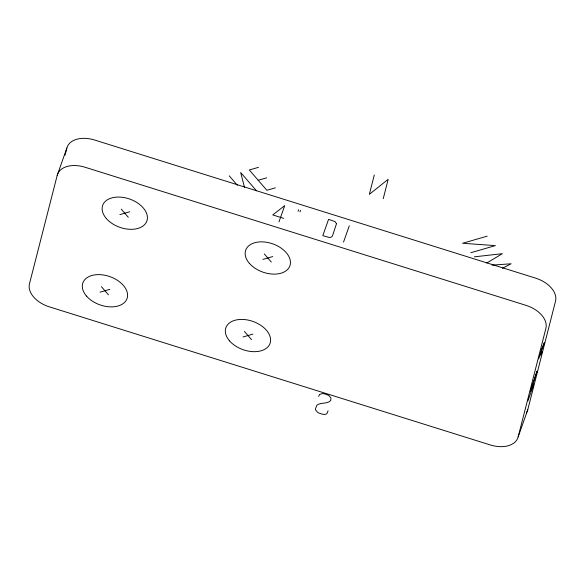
<?xml version="1.0" encoding="UTF-8"?>
<svg xmlns="http://www.w3.org/2000/svg" width="585" height="585" viewBox="0 0 585 585"><rect width="100%" height="100%" fill="white"/><g stroke="black" fill="none" stroke-linecap="round" stroke-linejoin="round"><path stroke-width="0.88" d="M57.228 175.281L29.462 283.864A25.001 15.97 19.5 0 0 49.337 306.84L490.34 444.966A25.001 15.97 19.5 0 0 518.142 436.922L527.772 409.719L555.538 301.136A25.001 15.97 19.5 0 0 535.663 278.16L94.66 140.034A25.001 15.97 19.5 0 0 66.858 148.078L57.228 175.281A25.001 15.97 19.5 0 1 85.03 167.237L526.032 305.363A25.001 15.97 19.5 0 1 545.9 328.339L518.142 436.922M65.052 155.142L66.858 148.078M374.312 174.952L369.354 194.344L388.191 179.302L383.233 198.688M318.671 396.389L319.585 394.429L322.525 393.544A11.524 7.364 19.5 0 1 328.843 395.518L330.942 397.983L330.752 400.528C327.256 404.337 320.836 402.078 316.894 405.193L315.534 408.637L315.608 409.983L317.692 412.432A11.524 7.364 19.5 0 0 324.01 414.407A5.016 3.203 19.5 0 0 326.964 413.544L328.068 410.772M539.714 356.397L541.534 349.26L544.408 342.576L538.631 358.883M278.965 221.905L284.734 205.598L272.764 214.922L283.725 218.359M298.109 211.317L298.672 209.715M299.981 211.909L300.551 210.3M343.505 242.146L349.282 225.832M541.3 354.196L542.178 351.366M527.882 400.908L533.659 384.601M486.778 263.023L502.361 253.678L474.34 256.844M502.464 268.288L511.107 263.784L492.073 265.122M258.497 167.332L249.305 169.986L266.87 190.3L275.345 187.851M119.859 214.615L129.687 211.77M258.197 180.275L266.672 177.818M100.028 292.171L109.856 289.326M262.884 259.411L272.72 256.566M487.173 236.164L462.596 243.272L495.356 245.62L470.779 252.735M243.053 336.967L252.888 334.123M256.457 190.776L240.647 172.495L244.501 187.368M229.196 175.807L237.393 185.284M264.288 253.927L271.316 262.051M244.457 331.483L251.484 339.607M121.263 209.13L128.283 217.254M101.432 286.687L108.459 294.811M527.772 409.719A25.001 15.97 19.5 0 1 526.427 412.783M336.477 223.726L332.58 235.623A3.839 2.947 14.3 0 1 329.443 237.503L322.796 235.66L328.573 219.346L335.066 221.62L336.477 223.726M530.471 390.787L530.332 391.65L537.103 371.124L530.471 390.787M249.371 263.323A23.444 14.976 19.5 0 0 288.427 268.515A23.444 14.976 19.5 0 0 265.605 242.131A23.444 14.976 19.5 0 0 249.371 263.323M86.514 296.083A23.444 14.976 19.5 0 0 125.57 301.275A23.444 14.976 19.5 0 0 102.748 274.892A23.444 14.976 19.5 0 0 86.514 296.083M106.338 218.527A23.444 14.976 19.5 0 0 145.394 223.719A23.444 14.976 19.5 0 0 122.579 197.335A23.444 14.976 19.5 0 0 106.338 218.527M229.539 340.88A23.444 14.976 19.5 0 0 268.595 346.071A23.444 14.976 19.5 0 0 245.78 319.688A23.444 14.976 19.5 0 0 229.539 340.88"/></g></svg>
